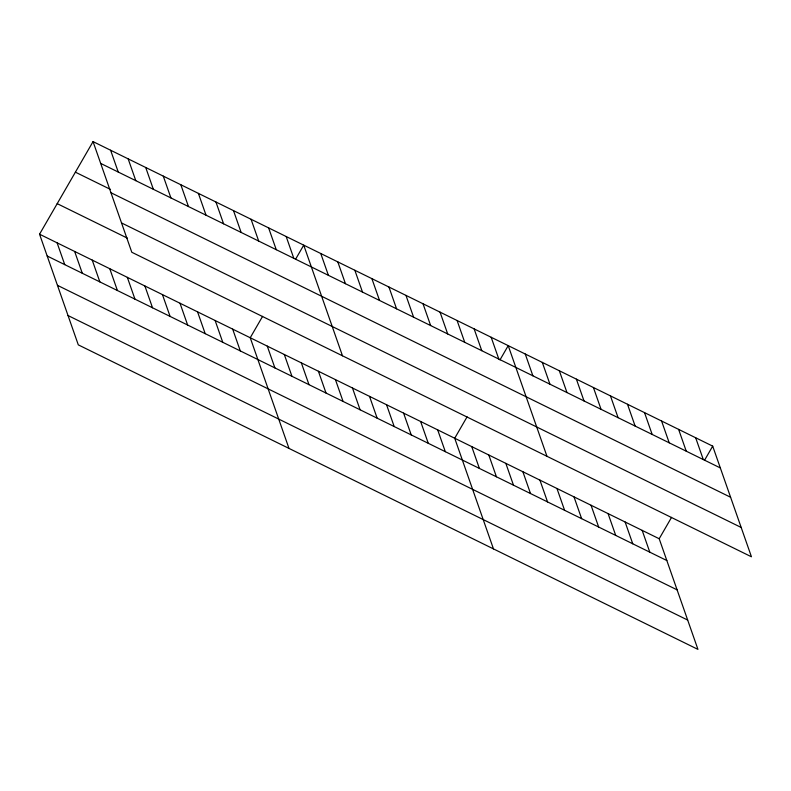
<?xml version="1.0" encoding="UTF-8"?>
<svg xmlns="http://www.w3.org/2000/svg" width="791" height="791" viewBox="0 0 791 791"><rect width="100%" height="100%" fill="white"/><g stroke="black" fill="none" stroke-linecap="round" stroke-linejoin="round"><path stroke-width="1.19" d="M39.55 234.205L659.2 538.74L697.949 649.391L78.299 344.866L39.55 234.205L93.051 141.609L712.701 446.134L751.45 556.795L131.8 252.26L93.051 141.609M262.592 316.36L250.233 337.747L288.982 448.398M295.488 259.408L303.734 245.151L342.483 355.802M467.076 416.857L454.716 438.244L493.465 548.895M499.981 359.905L508.218 345.647L546.967 456.298M659.2 538.74L671.559 517.354M704.465 460.402L712.701 446.134M100.684 163.411L720.334 467.936M75.392 172.171L110.513 189.425M110.958 192.727L730.607 497.262M121.527 222.943L741.187 527.468M57.209 203.653L127.43 238.16M47.183 256.007L666.833 560.542M57.456 285.333L677.106 589.859M68.036 315.54L687.686 620.075M695.665 437.759L703.298 459.561M678.619 429.384L686.252 451.186M661.583 421.02L669.216 442.812M644.536 412.645L652.17 434.437M627.5 404.27L635.133 426.062M610.454 395.895L618.087 417.688M593.418 387.521L601.051 409.313M642.163 530.365L649.797 552.167M576.382 379.146L584.015 400.938M625.117 521.991L632.751 543.793M559.336 370.771L566.969 392.563M608.081 513.616L615.714 535.418M542.3 362.397L549.933 384.189M591.035 505.241L598.668 527.043M525.254 354.022L532.887 375.814M573.999 496.867L581.632 518.669M556.953 488.492L564.596 510.294M491.171 337.273L498.814 359.065M539.917 480.117L547.55 501.919M474.135 328.898L481.768 350.69M522.881 471.743L530.514 493.544M457.099 320.523L464.732 342.315M505.835 463.368L513.468 485.17M440.053 312.148L447.686 333.94M488.798 454.993L496.432 476.795M423.017 303.774L430.65 325.566M471.752 446.618L479.386 468.42M405.971 295.399L413.604 317.201M388.935 287.024L396.568 308.826M437.67 429.869L445.313 451.671M371.889 278.65L379.532 300.451M420.634 421.494L428.267 443.296M354.852 270.275L362.486 292.077M403.598 413.12L411.231 434.921M337.816 261.9L345.449 283.702M386.552 404.745L394.185 426.547M320.77 253.525L328.403 275.327M369.516 396.37L377.149 418.172M352.47 387.995L360.103 409.797M286.174 236.519L293.807 258.321M335.433 379.621L343.067 401.423M268.614 227.887L276.257 249.689M318.397 371.246L326.03 393.048M251.063 219.265L258.697 241.067M301.351 362.871L308.984 384.673M284.315 354.497L291.948 376.298M233.503 210.633L241.136 232.435M267.269 346.122L274.902 367.924M215.943 202.012L223.586 223.804M198.393 193.38L206.026 215.182M232.673 329.125L240.306 350.917M180.832 184.748L188.466 206.55M215.122 320.493L222.755 342.295M163.282 176.126L170.915 197.918M197.562 311.862L205.195 333.664M145.722 167.494L153.355 189.296M180.002 303.24L187.635 325.032M128.162 158.862L135.795 180.664M162.452 294.608L170.085 316.41M110.611 150.241L118.245 172.033M144.891 285.976L152.525 307.778M127.331 277.354L134.964 299.156M109.781 268.722L117.414 290.524M92.221 260.091L99.854 281.893M74.661 251.469L82.294 273.271M57.11 242.837L64.743 264.639"/></g></svg>
